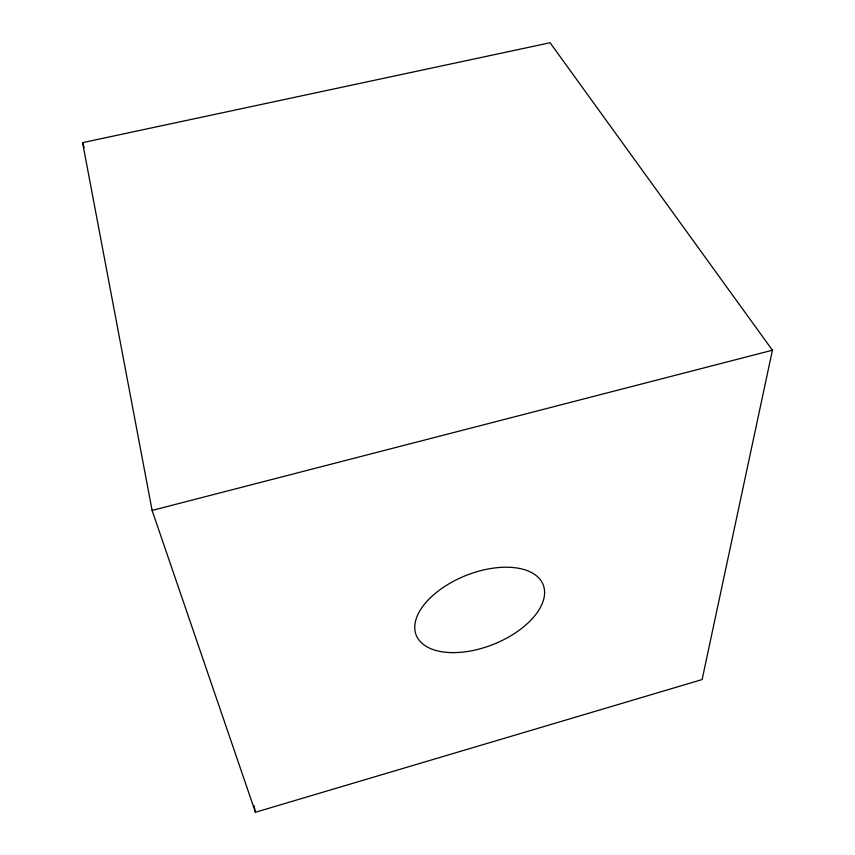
<?xml version="1.0" encoding="UTF-8"?>
<svg xmlns="http://www.w3.org/2000/svg" width="855" height="855" viewBox="0 0 855 855"><rect width="100%" height="100%" fill="white"/><g stroke="black" fill="none" stroke-linecap="round" stroke-linejoin="round"><path stroke-width="1.28" d="M772.418 350.219L702.115 679.565L255.442 812.25L152.105 510.424L82.582 142.646L550.086 42.75L772.418 350.219L152.105 510.424M82.582 142.646L84.132 147.755M254.031 805.741L255.442 812.25M453.781 652.622A68.304 37.064 -21.7 0 0 544.186 588.208A68.304 37.064 -21.7 0 0 441.062 588.935A68.304 37.064 -21.7 0 0 453.781 652.622"/></g></svg>
